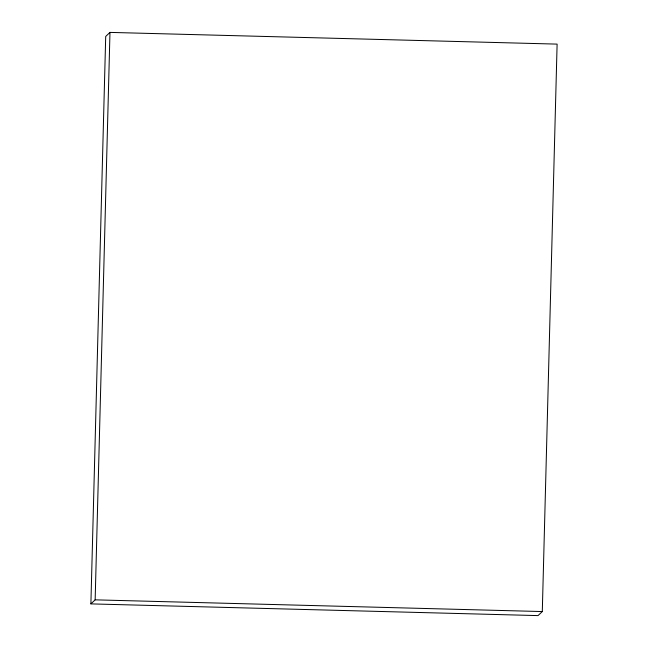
<?xml version="1.0" encoding="UTF-8"?>
<svg xmlns="http://www.w3.org/2000/svg" width="648" height="648" viewBox="0 0 648 648"><rect width="100%" height="100%" fill="white"/><g stroke="black" fill="none" stroke-linecap="round" stroke-linejoin="round"><path stroke-width="0.97" d="M90.89 603.887L105.705 36.442L109.974 32.4L557.11 44.113L542.295 611.558L538.026 615.6L90.89 603.887L95.151 599.846L542.295 611.558M95.151 599.846L109.974 32.4"/></g></svg>
